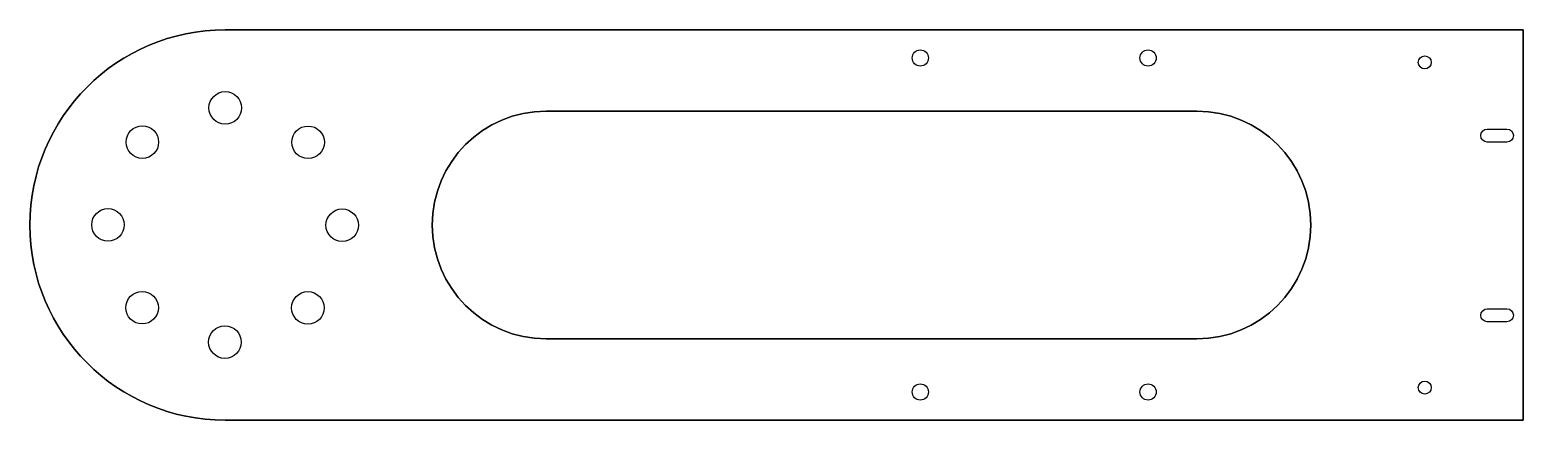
# Model space of a CAD drawing. Header units: inches. Extents: x -2.4 to 15.7, y 0 to 4.7.
import ezdxf

# ---------------------------------------------------------------- set-up
doc = ezdxf.new("R2010")
doc.units = ezdxf.units.IN
doc.layers.get('0').update_dxf_attribs({"linetype": 'CONTINUOUS'})

msp = doc.modelspace()

# ---------------------------------------------------------------- linework, layer by layer
for points in [[(15.704, 0), (0, 0, -1), (0, 4.724), (15.704, 4.724)], [(15.704, 4.724), (0, 4.724, 1), (0, 0), (15.704, 0)], [(3.884, 0.984), (11.758, 0.984, 1), (11.758, 3.74), (3.884, 3.74, 1)], [(11.758, 0.984), (3.884, 0.984, -1), (3.884, 3.74), (11.758, 3.74, -1)], [(15.271, 3.366, -1), (15.271, 3.524), (15.508, 3.524, -1), (15.508, 3.366)], [(15.271, 3.366, -1), (15.271, 3.524), (15.508, 3.524, -1), (15.508, 3.366)], [(15.508, 1.348, -1), (15.508, 1.191), (15.271, 1.191, -1), (15.271, 1.348)], [(15.508, 1.348, -1), (15.508, 1.191), (15.271, 1.191, -1), (15.271, 1.348)]]:
    msp.add_lwpolyline(points, format="xyb", close=True)
for centre, radius in [((8.411, 4.384), 0.0984), ((8.411, 4.384), 0.0984), ((11.167, 4.384), 0.0984), ((11.167, 4.384), 0.0984), ((14.514, 4.331), 0.0787), ((14.514, 4.331), 0.0787), ((0.002, 3.78), 0.197), ((0.002, 3.78), 0.197), ((-1.001, 3.366), 0.197), ((-1.001, 3.366), 0.197), ((1.004, 3.363), 0.197), ((1.004, 3.363), 0.197), ((-1.417, 2.364), 0.197), ((-1.417, 2.364), 0.197), ((1.417, 2.36), 0.197), ((1.417, 2.36), 0.197), ((-1.004, 1.361), 0.197), ((-1.004, 1.361), 0.197), ((1.001, 1.359), 0.197), ((1.001, 1.359), 0.197), ((-0.002, 0.945), 0.197), ((-0.002, 0.945), 0.197), ((8.411, 0.341), 0.0984), ((8.411, 0.341), 0.0984), ((11.167, 0.341), 0.0984), ((11.167, 0.341), 0.0984), ((14.514, 0.394), 0.0787), ((14.514, 0.394), 0.0787)]:
    msp.add_circle(centre, radius)

doc.saveas('drawing.dxf')
